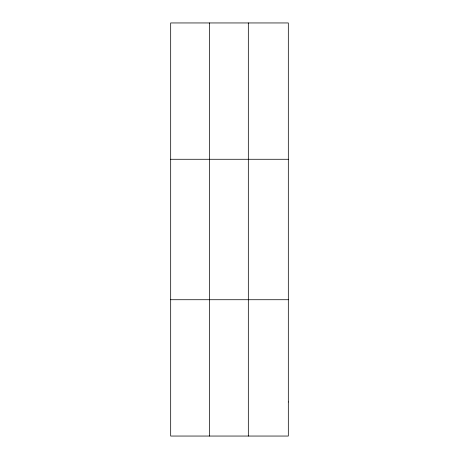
<?xml version="1.0" encoding="UTF-8"?>
<svg xmlns="http://www.w3.org/2000/svg" width="459" height="459" viewBox="0 0 459 459"><rect width="100%" height="100%" fill="white"/><g stroke="black" fill="none" stroke-linecap="round" stroke-linejoin="round"><path stroke-width="0.69" d="M209.499 22.95L209.499 436.05M248.325 22.95L248.325 436.05M170.679 159.273L288.321 159.273M170.679 299.727L288.321 299.727M288.321 401.969L288.321 436.05L170.679 436.05L170.679 22.95L288.321 22.95L288.321 401.969"/></g></svg>
